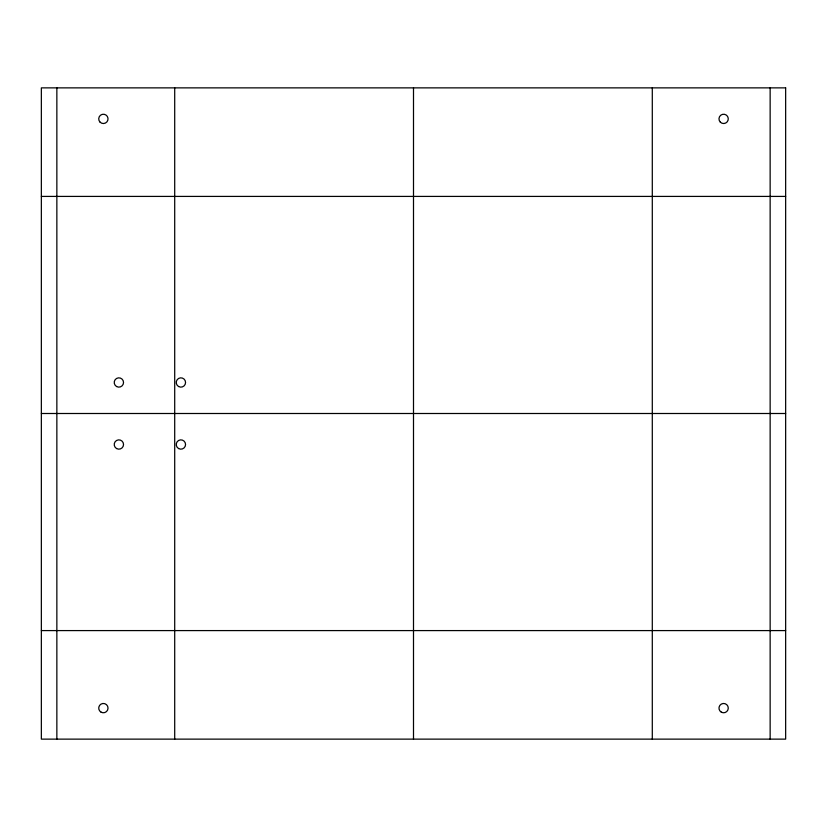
<?xml version="1.0" encoding="UTF-8"?>
<svg xmlns="http://www.w3.org/2000/svg" width="827" height="827" viewBox="0 0 827 827"><rect width="100%" height="100%" fill="white"/><g stroke="black" fill="none" stroke-linecap="round" stroke-linejoin="round"><path stroke-width="1.24" d="M41.35 196.412L785.65 196.412M41.35 413.5L785.65 413.5M41.35 630.587L785.65 630.587M770.144 87.869L770.144 739.131M652.296 87.869L652.296 739.131M413.5 87.869L413.5 739.131M174.704 87.869L174.704 739.131M56.856 87.869L56.856 739.131M785.65 87.869L41.35 87.869L41.35 739.131L785.65 739.131L785.65 87.869M100.088 122.169A4.652 4.652 0 0 0 107.872 120.08A4.652 4.652 0 0 0 102.176 114.384A4.652 4.652 0 0 0 100.088 122.169M720.338 122.169A4.652 4.652 0 0 0 728.122 120.08A4.652 4.652 0 0 0 722.426 114.384A4.652 4.652 0 0 0 720.338 122.169M721.299 712.15A4.652 4.652 0 0 0 728.277 708.119A4.652 4.652 0 0 0 721.299 704.087A4.652 4.652 0 0 0 721.299 712.15M101.049 712.15A4.652 4.652 0 0 0 108.027 708.119A4.652 4.652 0 0 0 101.049 704.087A4.652 4.652 0 0 0 101.049 712.15M178.58 448.544A4.652 4.652 0 0 0 185.558 444.512A4.652 4.652 0 0 0 178.58 440.481A4.652 4.652 0 0 0 178.58 448.544M116.555 448.544A4.652 4.652 0 0 0 123.533 444.512A4.652 4.652 0 0 0 116.555 440.481A4.652 4.652 0 0 0 116.555 448.544M178.58 386.519A4.652 4.652 0 0 0 185.558 382.487A4.652 4.652 0 0 0 178.58 378.456A4.652 4.652 0 0 0 178.58 386.519M116.555 386.519A4.652 4.652 0 0 0 123.533 382.487A4.652 4.652 0 0 0 116.555 378.456A4.652 4.652 0 0 0 116.555 386.519"/></g></svg>
